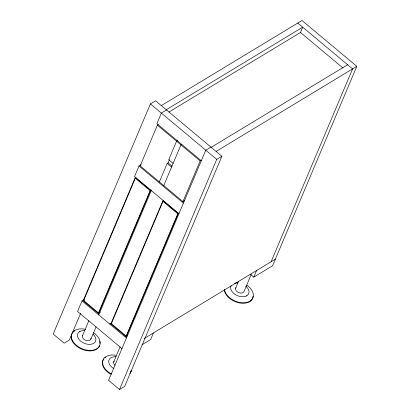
<?xml version="1.0" encoding="UTF-8"?>
<svg xmlns="http://www.w3.org/2000/svg" width="410" height="410" viewBox="0 0 410 410"><rect width="100%" height="100%" fill="white"/><g stroke="black" fill="none" stroke-linecap="round" stroke-linejoin="round"><path stroke-width="0.61" d="M210.93 147.087L205.769 150.209L108.558 380.336L119.525 389.5L124.681 386.379L221.892 156.251L155.554 100.798L150.398 103.92L53.187 334.047L64.155 343.211L69.311 340.09L80.529 313.537M84.096 299.643L82.031 300.889L77.562 311.472L121.97 348.592M141.081 164.738L139.016 165.988L134.547 176.566L178.955 213.692M136.074 177.407L135.034 178.048L83.189 300.786L98.267 313.389L100.368 312.112M158.414 124.522L157.378 125.147L140.174 165.881L182.937 201.628L184.485 200.69M74.789 330.465L74.574 330.978A15.103 9.809 22.9 0 0 72.862 332.361M82.42 335.898L88.837 320.712M98.267 313.389L150.111 190.65L151.121 190.014L150.111 190.65L135.039 178.032M98.754 314.87L151.269 190.547M90.892 339.096L96.073 326.832M159.362 181.922L167.183 163.405L168.213 162.78M169.463 159.664L168.12 162.837L172.021 166.096M163.749 185.586L180.953 144.853L181.984 144.228M178.837 213.154L177.776 213.779L125.952 336.533L127.505 335.575L125.952 336.533L110.879 323.91L162.719 201.192L163.759 200.551M113.672 362.025L120.089 346.839M182.937 201.628L200.141 160.894L201.177 160.269M119.525 389.5L216.736 159.372L221.892 156.251M153.437 332.925L150.644 339.536L142.07 344.723M300.212 33.077L302.703 27.178L166.245 109.736M235.591 288.261L238.553 281.255M251.217 274.521L244.063 291.459A4.53 2.942 22.9 0 1 237.867 292.166L236.939 291.495A4.53 2.942 22.9 0 1 235.97 287.589M250.382 274.259L253.805 277.119L256.599 270.508M249.675 301.673L249.89 301.16M271.138 261.713L352.59 68.885L297.768 23.052M161.314 105.611L301.986 20.5L356.813 66.328L272.563 265.772L253.805 277.119M79.637 331.634L80.011 331.311M246.477 296.046L246.846 295.728M166.522 109.962L161.361 113.083L156.892 123.666L201.3 160.787M168.946 112.043L300.468 32.467L342.98 68.004M177.602 140.563L176.566 141.189L168.746 159.705L173.133 163.37M211.201 147.313L347.659 64.759M216.137 151.439L356.813 66.328M84.229 300.14L83.189 300.786L84.24 300.176M109.716 324.033L111.781 322.788M110.874 323.926L111.915 323.285M144.325 338.434L275.356 259.161M150.398 103.92L216.736 159.372M157.378 125.147L200.141 160.894M167.183 163.405L171.57 167.07M139.016 165.988L183.424 203.109M162.729 201.177L177.796 213.794M82.031 300.889L126.439 338.014M246.794 285.175A15.103 9.809 22.9 0 1 246.297 302.498A15.103 9.809 22.9 0 1 224.542 289.527M253.134 296.056A15.103 9.809 22.9 0 1 239.081 302.857A15.103 9.809 22.9 0 1 224.326 290.039M245.831 286.231A9.666 6.278 22.9 0 1 247.491 295.267A9.666 6.278 22.9 0 1 235.606 294.744A9.666 6.278 22.9 0 1 231.184 285.591M234.602 283.259A9.666 6.278 22.9 0 1 237.913 282.997M90.979 338.311A4.53 2.942 22.9 0 1 84.696 339.798L83.763 339.131A4.53 2.942 22.9 0 1 82.794 335.226M93.085 332.448A15.103 9.809 22.9 0 1 94.971 349.627A15.103 9.809 22.9 0 1 72.191 340.054A15.103 9.809 22.9 0 1 85.705 329.353M99.722 345.246A15.103 9.809 22.9 0 1 83.271 349.771A15.103 9.809 22.9 0 1 71.237 335.544M99.568 340.941A15.103 9.809 22.9 0 1 99.963 343.693M93.101 334.258A9.666 6.278 22.9 0 1 91.881 344.103A9.666 6.278 22.9 0 1 78.172 338.163A9.666 6.278 22.9 0 1 84.742 330.634M115.015 365.259A4.53 2.942 22.9 0 1 114.052 361.353M110.572 374.12A15.103 9.809 22.9 0 1 103.771 358.883M104.909 357.745A15.103 9.809 22.9 0 1 105.826 357.105M131.174 370.353A15.103 9.809 22.9 0 1 129.811 373.654M111.771 374.14A15.103 9.809 22.9 0 1 102.736 361.015A15.103 9.809 22.9 0 1 115.886 355.265M131.195 370.86A15.103 9.809 22.9 0 1 130.334 372.726M113.929 368.646A9.666 6.278 22.9 0 1 108.742 360.764A9.666 6.278 22.9 0 1 115.994 356.761M135.5 177.766L83.655 300.499L98.733 313.102L150.578 190.368L135.5 177.766M163.19 200.91L111.341 323.644L126.418 336.246L178.263 213.513L163.19 200.91"/></g></svg>
